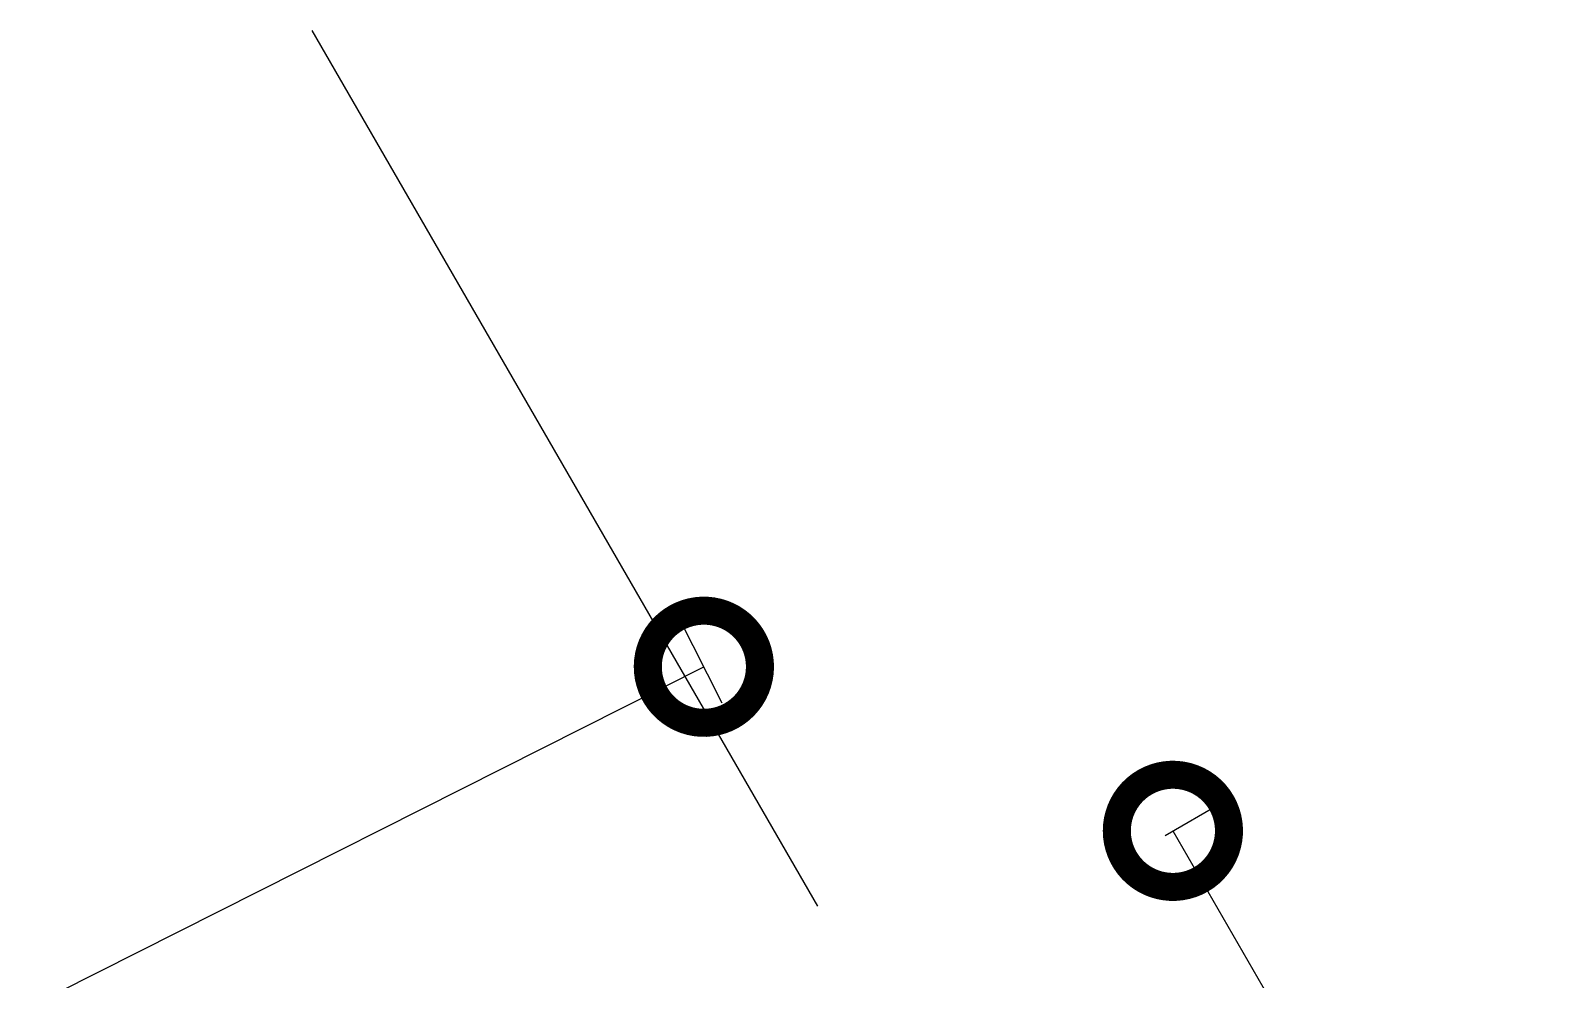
# Model space of a CAD drawing. Extents: x 3907.4 to 3911.57, y -3054.42 to -3053.7.
# Drawn here: x 3907.62154 to 3907.64869, y -3053.76683 to -3053.74991 of the extents above; entities that cross this region are included whole.
import ezdxf

# ---------------------------------------------------------------- set-up
doc = ezdxf.new("R2010")
doc.units = 0
doc.header["$LTSCALE"] = 2
doc.header["$MEASUREMENT"] = 0
doc.layers.get('0').update_dxf_attribs({"linetype": 'CONTINUOUS'})
doc.layers.add('ARAZİ', color=7, linetype='CONTINUOUS')
doc.layers.add('OLÇÜ', color=6, linetype='CONTINUOUS')

msp = doc.modelspace()

# ---------------------------------------------------------------- linework, layer by layer
at = {"color": 0, "linetype": 'ByBlock', "const_width": 0.002}
for points in [[(3907.633322, -3053.761368, 1), (3907.633769, -3053.761143, 1)], [(3907.642032, -3053.764397, 1), (3907.641782, -3053.763964, 1)]]:
    msp.add_lwpolyline(points, format="xyb", close=True, dxfattribs=at)
at = {"layer": 'ARAZİ', "color": 7}
msp.add_line((3907.626556, -3053.749913), (3907.63557, -3053.765526), dxfattribs=at)
at = {"layer": 'OLÇÜ', "color": 6}
for p, q in [((3907.633872, -3053.761903), (3907.633095, -3053.760363)), ((3907.542592, -3053.807097), (3907.633545, -3053.761256)), ((3907.641768, -3053.764261), (3907.642773, -3053.763681)), ((3907.641907, -3053.764181), (3907.648693, -3053.775934))]:
    msp.add_line(p, q, dxfattribs=at)

doc.saveas('drawing.dxf')
